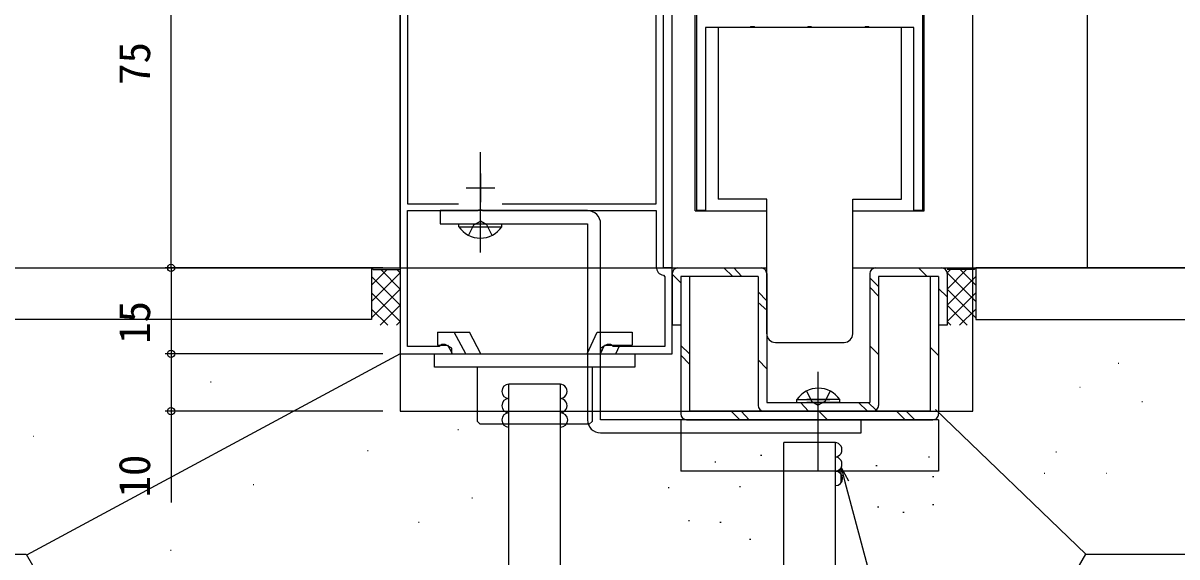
# Model space of a CAD drawing. Units: millimetres, scale not verified. Extents: x -437 to 438, y -681 to 679.
# Drawn here: x -326.3 to -124.9, y -149 to -55.8 of the extents above; entities that cross this region are included whole.
import ezdxf
from ezdxf.enums import TextEntityAlignment as Align

# ---------------------------------------------------------------- set-up
doc = ezdxf.new("R2010")
doc.units = ezdxf.units.MM
doc.header["$LTSCALE"] = 4
for name, color, linetype in [('0-2_YKK_11', 7, 'Continuous'), ('0-3_YKK_12', 2, 'Continuous'), ('0-4_YKK_13', 4, 'Continuous'), ('0-5_YKK_D', 6, 'Continuous'), ('0-7_YSS_K', 3, 'Continuous'), ('0-8_YSS_KE', 3, 'Continuous')]:
    doc.layers.add(name, color=color, linetype=linetype)
doc.styles.add('ＭＳ ゴシック', font='')
doc.styles.get('ＭＳ ゴシック').set_extended_font_data('MS Gothic')

msp = doc.modelspace()

# ---------------------------------------------------------------- linework, layer by layer
at = {"layer": '0-2_YKK_11'}
for p, q in [((-246.485, -82), (-246.485, -87)), ((-248.985, -84.5), (-243.985, -84.5))]:
    msp.add_line(p, q, dxfattribs=at)
for points in [[(-214.485, -98.5), (-214.485, 21.5)], [(-169.285, 21.5), (-169.285, -88.5), (-170.785, -88.5), (-170.785, -56.5), (-178.527, -56.5), (-178.71, -56.38), (-179.26, -56.38), (-179.444, -56.5), (-188.527, -56.5), (-188.71, -56.38), (-189.26, -56.38), (-189.444, -56.5), (-198.527, -56.5), (-198.71, -56.38), (-199.26, -56.38), (-199.444, -56.5), (-207.185, -56.5), (-207.185, -88.5), (-208.685, -88.5), (-208.685, 21.5)], [(-242.691, -87.3), (-215.785, -87.3), (-215.785, -5.711), (-216.248, -5.416), (-222.219, -8.2), (-232.285, -8.2), (-232.285, -15.2)], [(-241.485, -10.7), (-241.485, -16.585), (-242.077, -16.8), (-246.485, -16.8), (-260.485, -23.5), (-260.485, -113.5), (-251.485, -113.5), (-251.485, -112.52), (-252.611, -111.87), (-253.185, -111.87), (-253.468, -112.068), (-253.656, -112.2), (-259.185, -112.2), (-259.185, -88.5), (-246.945, -88.5), (-246.762, -88.38), (-246.212, -88.38), (-246.029, -88.5), (-215.785, -88.5), (-215.785, -98.3)], [(-251.131, -20.354), (-259.185, -24.208), (-259.185, -87.3), (-250.28, -87.3)], [(-214.535, -99.779), (-214.285, -100.075), (-214.285, -112.2), (-223.315, -112.2), (-223.503, -112.068), (-223.785, -111.87), (-224.36, -111.87), (-225.485, -112.52), (-225.485, -113.5), (-212.985, -113.5), (-212.985, -98.5), (-214.485, -98.5)]]:
    msp.add_lwpolyline(points, dxfattribs=at)
msp.add_arc((-214.285, -98.3), 1.5, 180.00001, 260.40592, dxfattribs=at)
at = {"layer": '0-3_YKK_12'}
for p, q in [((-260.485, -98.5), (-260.485, 51.997)), ((-212.985, -98.5), (-212.985, 51.997)), ((-208.985, -88.505), (-208.985, 51.997)), ((-168.985, -88.505), (-168.985, 51.997)), ((-160.485, -98.5), (-160.485, 51.997)), ((-140.485, -98.5), (-140.485, 51.997)), ((-208.985, -88.505), (-196.485, -88.505)), ((-181.485, -88.505), (-168.985, -88.505)), ((-309.897, -98.5), (-196.485, -98.5)), ((-260.485, -98.5), (-260.485, -123.5)), ((-181.485, -98.5), (-62.711, -98.5))]:
    msp.add_line(p, q, dxfattribs=at)
msp.add_lwpolyline([(-260.485, -123.5), (-160.485, -123.5), (-160.485, -98.5)], dxfattribs=at)
at = {"layer": '0-4_YKK_13'}
for p, q in [((-172.985, -86.5), (-172.985, -56.5)), ((-246.487, -95.8), (-246.487, -78.3)), ((-196.485, -86.5), (-204.985, -86.5)), ((-196.485, -110), (-196.485, -86.5)), ((-250.237, -91.309), (-250.237, -90.8)), ((-250.237, -90.8), (-242.737, -90.8)), ((-211.985, -98.5), (-197.485, -98.5)), ((-202.404, -100), (-204.004, -98.5)), ((-200.82, -100), (-202.241, -98.5)), ((-177.485, -98.5), (-165.985, -98.5)), ((-168.51, -100), (-169.991, -98.5)), ((-212.985, -99.5), (-212.985, -108.5)), ((-211.485, -101.096), (-212.985, -99.615)), ((-209.985, -100), (-211.485, -100)), ((-211.485, -100), (-211.485, -124)), ((-209.985, -100), (-209.985, -123.5)), ((-197.985, -100), (-209.985, -100)), ((-197.985, -100), (-197.985, -122.5)), ((-196.485, -99.5), (-196.485, -122)), ((-178.485, -99.5), (-178.485, -122)), ((-176.985, -101.719), (-178.485, -100.256)), ((-167.985, -100), (-176.985, -100)), ((-176.985, -100), (-176.985, -122.5)), ((-166.485, -100), (-166.485, -124)), ((-164.985, -99.5), (-164.985, -108.5)), ((-196.485, -104.258), (-197.985, -102.663)), ((-176.985, -103.404), (-178.485, -101.885)), ((-166.485, -102.103), (-164.985, -103.525)), ((-196.485, -105.865), (-197.985, -104.509)), ((-211.485, -108.5), (-212.985, -108.5)), ((-164.985, -108.5), (-166.485, -108.5)), ((-253.99, -109.698), (-248.399, -109.698)), ((-253.99, -109.698), (-253.99, -111.998)), ((-249.011, -113.498), (-251.033, -109.698)), ((-246.377, -113.498), (-248.399, -109.698)), ((-227.855, -113.498), (-226.083, -109.698)), ((-226.083, -109.698), (-219.99, -109.698)), ((-219.99, -109.698), (-219.99, -111.998)), ((-253.99, -111.998), (-252.296, -111.998)), ((-251.346, -113.498), (-252.144, -111.998)), ((-225.519, -113.498), (-224.82, -111.998)), ((-224.82, -111.998), (-219.99, -111.998)), ((-222.819, -113.498), (-222.12, -111.998)), ((-209.985, -113.496), (-211.485, -112.015)), ((-194.985, -111.5), (-182.985, -111.5)), ((-176.985, -113.599), (-178.485, -112.079)), ((-166.485, -113.792), (-167.985, -112.327)), ((-209.985, -115.281), (-211.485, -113.741)), ((-196.485, -116.137), (-197.985, -114.56)), ((-246.99, -125.298), (-246.99, -115.798)), ((-226.99, -115.798), (-226.99, -125.298)), ((-187.485, -134.009), (-187.485, -116.625)), ((-196.485, -122), (-178.485, -122)), ((-191.235, -121.491), (-185.485, -121.491)), ((-191.235, -122), (-191.235, -121.491)), ((-191.235, -122), (-185.485, -122)), ((-189.178, -123.501), (-190.557, -122.044)), ((-183.735, -121.491), (-189.485, -121.491)), ((-183.735, -122), (-189.485, -122)), ((-183.735, -122), (-183.735, -121.491)), ((-178.906, -123.5), (-180.445, -122)), ((-177.405, -123.314), (-178.76, -122)), ((-167.985, -123.5), (-209.985, -123.5)), ((-201.206, -125), (-202.706, -123.5)), ((-199.538, -125), (-200.965, -123.5)), ((-196.985, -123.5), (-177.985, -123.5)), ((-185.881, -125.034), (-187.395, -123.501)), ((-172.329, -125), (-173.811, -123.5)), ((-170.662, -125), (-172.144, -123.5)), ((-246.99, -125.298), (-246.49, -125.798)), ((-227.49, -125.798), (-246.49, -125.798)), ((-227.49, -125.798), (-226.99, -125.298)), ((-166.499, -125), (-211.502, -125)), ((-211.499, -125), (-211.499, -134)), ((-210.485, -125), (-167.485, -125)), ((-166.499, -125), (-166.499, -134)), ((-166.499, -134), (-211.502, -134))]:
    msp.add_line(p, q, dxfattribs=at)
for points in [[(-172.985, -56.5), (-204.985, -56.5), (-204.985, -86.5)], [(-181.485, -110), (-181.485, -86.5), (-172.985, -86.5)], [(-227.787, -88.5), (-253.487, -88.5), (-253.487, -90.8)], [(-248.537, -92.809), (-247.632, -90.954), (-246.487, -90.345)], [(-244.437, -92.809), (-245.342, -90.954), (-246.487, -90.345)], [(-253.487, -90.8), (-227.787, -90.8), (-227.787, -125)], [(-250.237, -91.309), (-242.737, -91.309), (-242.737, -90.8)], [(-225.487, -127.3), (-179.987, -127.3), (-179.987, -125), (-225.487, -125), (-225.487, -90.8)], [(-166.485, -100), (-167.985, -100), (-167.985, -123.5)], [(-189.535, -119.991), (-188.63, -121.847), (-187.485, -122.455)], [(-185.435, -119.991), (-186.34, -121.847), (-187.485, -122.455)]]:
    msp.add_lwpolyline(points, dxfattribs=at)
msp.add_lwpolyline([(-219.49, -113.498), (-219.49, -115.798), (-254.49, -115.798), (-254.49, -113.498)], close=True, dxfattribs=at)
for centre, radius, start, end in [((-227.787, -90.8), 2.3, 0, 90), ((-246.487, -88.773), 4.527, 214.06671, 325.93329), ((-211.985, -99.5), 1, 90.01399, 180), ((-197.485, -99.5), 1, 0.00087, 90), ((-177.485, -99.5), 1, 90.01399, 180), ((-165.985, -99.5), 1, 0.00087, 90.01399), ((-194.985, -110), 1.5, 180, 270), ((-182.985, -110), 1.5, 270, 0), ((-187.485, -124.027), 4.527, 34.06671, 145.93329), ((-196.985, -122.5), 1, 180, 269.98601), ((-177.985, -122.5), 1, 270, 0.00087), ((-210.485, -124), 1, 180, 269.98601), ((-167.485, -124), 1, 270, 0.00087), ((-225.487, -125), 2.3, 180, 270)]:
    msp.add_arc(centre, radius, start, end, dxfattribs=at)
at = {"layer": '0-5_YKK_D'}
for p, q in [((-300.485, -98.5), (-300.485, -23.5)), ((-263.485, -98.5), (-301.485, -98.5)), ((-263.485, -98.5), (-301.485, -98.5)), ((-300.485, -98.5), (-300.485, -113.5)), ((-263.485, -113.5), (-301.485, -113.5)), ((-263.485, -113.5), (-301.485, -113.5)), ((-263.485, -123.5), (-301.485, -123.5))]:
    msp.add_line(p, q, dxfattribs=at)
for points in [[(-300.485, -113.5), (-300.485, -123.5), (-300.485, -139.425)], [(-183.518, -136.002), (-183.518, -133.362), (-182.198, -135.649)], [(-183.518, -133.362), (-182.858, -135.826), (-164.857, -203.006), (-124.973, -203.006)]]:
    msp.add_lwpolyline(points, dxfattribs=at)
for centre in [(-300.485, -98.5), (-300.485, -98.5), (-300.485, -113.5), (-300.485, -113.5), (-300.485, -123.5)]:
    msp.add_circle(centre, 0.637, dxfattribs=at)
at = {"layer": '0-7_YSS_K'}
for p, q in [((-265.485, -98.5), (-265.185, -98.8)), ((-265.485, -98.701), (-265.385, -98.601)), ((-159.985, -98.5), (-160.285, -98.8)), ((-159.985, -98.701), (-160.086, -98.601)), ((-265.485, -101.53), (-262.756, -98.8)), ((-265.485, -104.358), (-260.485, -99.358)), ((-265.485, -100.015), (-260.485, -105.015)), ((-265.185, -98.8), (-260.485, -98.8)), ((-263.872, -98.8), (-260.485, -102.186)), ((-261.043, -98.8), (-260.485, -99.358)), ((-160.285, -98.8), (-164.985, -98.8)), ((-161.599, -98.8), (-164.985, -102.187)), ((-164.428, -98.8), (-164.985, -99.358)), ((-159.985, -104.358), (-164.985, -99.358)), ((-159.985, -100.015), (-164.985, -105.015)), ((-159.985, -101.53), (-162.715, -98.8)), ((-265.485, -107.186), (-260.485, -102.186)), ((-159.985, -107.187), (-164.985, -102.187)), ((-265.485, -102.843), (-260.485, -107.843)), ((-159.985, -102.843), (-164.985, -107.843)), ((-265.485, -105.672), (-262.657, -108.5)), ((-263.971, -108.5), (-260.485, -105.015)), ((-161.5, -108.5), (-164.985, -105.015)), ((-159.985, -105.672), (-162.814, -108.5)), ((-261.142, -108.5), (-260.485, -107.843)), ((-164.329, -108.5), (-164.985, -107.843)), ((-260.485, -113.5), (-325.718, -148.618)), ((-135.134, -115.116), (-135.034, -115.116)), ((-293.605, -118.395), (-293.505, -118.395)), ((-241.49, -223.792), (-241.49, -118.794)), ((-232.49, -118.798), (-241.49, -118.798)), ((-232.49, -223.792), (-232.49, -118.794)), ((-141.857, -119.338), (-141.757, -119.338)), ((-130.997, -121.834), (-130.897, -121.834)), ((-167.038, -123.2), (-140.785, -148.5)), ((-250.403, -126.705), (-250.303, -126.705)), ((-324.52, -127.862), (-324.42, -127.862)), ((-266.18, -130.354), (-266.08, -130.354)), ((-193.499, -223.994), (-193.499, -128.997)), ((-184.499, -129), (-193.499, -129)), ((-184.499, -223.994), (-184.499, -128.997)), ((-145.994, -130.619), (-145.894, -130.619)), ((-205.561, -132.38), (-205.361, -132.38)), ((-197.569, -131.196), (-197.369, -131.196)), ((-168.264, -131.492), (-168.064, -131.492)), ((-177.44, -132.972), (-177.24, -132.972)), ((-167.524, -134.897), (-167.324, -134.897)), ((-148.062, -134.324), (-147.962, -134.324)), ((-137.203, -134.324), (-137.103, -134.324)), ((-286.126, -136.334), (-286.026, -136.334)), ((-286.126, -136.334), (-286.026, -136.334)), ((-213.701, -136.821), (-213.501, -136.821)), ((-201.269, -136.673), (-201.069, -136.673)), ((-247.976, -138.631), (-247.876, -138.631)), ((-177.144, -140.225), (-176.944, -140.225)), ((-167.524, -139.781), (-167.324, -139.781)), ((-257.281, -142.876), (-257.181, -142.876)), ((-210.149, -142.593), (-209.949, -142.593)), ((-204.673, -142.889), (-204.473, -142.889)), ((-172.704, -141.113), (-172.504, -141.113)), ((-199.493, -145.849), (-199.293, -145.849)), ((-300.586, -147.795), (-300.486, -147.795))]:
    msp.add_line(p, q, dxfattribs=at)
msp.add_lwpolyline([(-410.6, -148.5), (-325.785, -148.5), (-308.465, -178.5), (-158.106, -178.5), (-140.785, -148.5), (39.014, -148.5)], dxfattribs=at)
for centre, start, end in [((-241.49, -120.048), 90, 270), ((-232.599, -120.047), 270.00571, 90.00589), ((-241.49, -122.548), 90, 270), ((-232.599, -122.547), 270.00571, 90.00589), ((-241.49, -125.048), 90, 270), ((-232.49, -125.048), 270, 90), ((-184.608, -130.25), 270.00571, 90.00589), ((-184.608, -132.75), 270.00571, 90.00589), ((-184.499, -135.25), 270, 90)]:
    msp.add_arc(centre, 1.25, start, end, dxfattribs=at)
at = {"layer": '0-8_YSS_KE'}
for points in [[(-265.485, -107.5), (-365.485, -107.5), (-365.485, -98.5), (-265.485, -98.5)], [(-159.985, -107.5), (-59.985, -107.5), (-59.985, -98.5), (-159.985, -98.5)]]:
    msp.add_lwpolyline(points, close=True, dxfattribs=at)

# ---------------------------------------------------------------- texts
at = {"layer": '0-5_YKK_D', "style": 'ＭＳ ゴシック'}
for s, p in [('75', (-302.485, -66.54)), ('15', (-302.485, -111.753)), ('10', (-302.485, -138.576))]:
    msp.add_text(s, height=5.499, rotation=90, dxfattribs=at).set_placement(p, align=Align.BOTTOM_LEFT)

doc.saveas('drawing.dxf')
